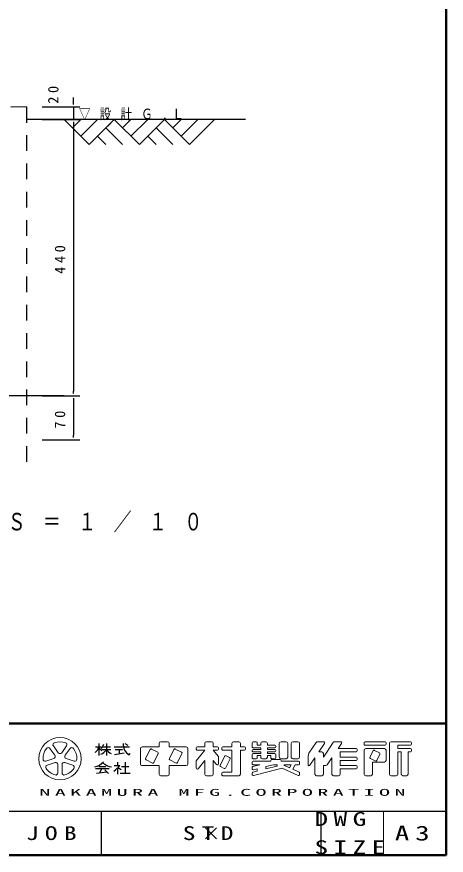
# Model space of a CAD drawing. Units: millimetres on the paper, enlarged 30 times, with parts at other scales. Extents: x -11550 to 0, y -44550 to 8010.
# Drawn here: x -2054 to 0, y -44550 to -40545 of the extents above; entities that cross this region are included whole.
import ezdxf

# ---------------------------------------------------------------- set-up
doc = ezdxf.new("R2010")
doc.units = ezdxf.units.MM
doc.header["$LTSCALE"] = 30
doc.linetypes.add('USER1', pattern=[4.5, 2.5, -2])
doc.layers.add('layer1', color=4, linetype='Continuous', lineweight=25)
doc.styles.add('ＭＳ ゴシック', font='')
doc.styles.get('ＭＳ ゴシック').set_extended_font_data('MS Gothic')

# ---------------------------------------------------------------- blocks, each defined once
blk = doc.blocks.new('x')
at = {"color": 0, "linetype": 'Continuous', "lineweight": -2}
for p, q in [((-0.884, -0.884), (0.884, 0.884)), ((0.884, -0.884), (-0.884, 0.884))]:
    blk.add_line(p, q, dxfattribs=at)

msp = doc.modelspace()

# ---------------------------------------------------------------- linework, layer by layer
at = {"layer": 'layer1', "color": 7, "lineweight": 50}
for p, q in [((0, -44550), (0, -36540)), ((-11550, -43920), (0, -43920)), ((-11550, -44550), (0, -44550))]:
    msp.add_line(p, q, dxfattribs=at)
at = {"layer": 'layer1'}
for p, q in [((-1782.58, -40953.36), (-1782.58, -40930.86)), ((-1782.58, -40964.61), (-1782.58, -40953.36)), ((-1932.58, -40975.86), (-1752.58, -40975.86)), ((-1782.58, -40975.86), (-1782.58, -41035.86)), ((-1932.58, -41035.86), (-1752.58, -41035.86)), ((-1932.58, -41035.86), (-1752.58, -41035.86)), ((-1827.58, -41035.86), (-1707.58, -41155.86)), ((-1787.57, -41075.86), (-1747.58, -41035.86)), ((-1782.58, -41047.11), (-1782.58, -41058.36)), ((-1782.58, -41047.11), (-1782.58, -41058.36)), ((-1747.58, -41115.86), (-1667.58, -41035.86)), ((-1587.58, -41035.86), (-1707.58, -41155.86)), ((-1587.58, -41035.86), (-1618.88, -41067.16)), ((-1587.58, -41035.86), (-1467.57, -41155.86)), ((-1547.58, -41075.86), (-1507.58, -41035.86)), ((-1507.58, -41115.86), (-1427.58, -41035.86)), ((-1347.58, -41035.86), (-1467.57, -41155.86)), ((-1347.58, -41035.86), (-1227.58, -41155.86)), ((-1307.58, -41075.86), (-1267.58, -41035.86)), ((-1267.58, -41115.86), (-1187.58, -41035.86)), ((-1107.58, -41035.86), (-1227.58, -41155.86)), ((-1782.58, -41058.36), (-1782.58, -41080.86)), ((-1782.58, -41058.36), (-1782.58, -42333.36)), ((-1627.58, -41075.86), (-1547.57, -41155.86)), ((-1387.57, -41075.86), (-1307.58, -41155.86)), ((-1667.58, -41115.86), (-1627.57, -41155.86)), ((-1427.58, -41115.86), (-1387.57, -41155.86)), ((-1827.58, -42355.86), (-2442.58, -42355.86)), ((-1932.58, -42355.86), (-1752.58, -42355.86)), ((-1932.58, -42355.86), (-1752.58, -42355.86)), ((-1782.58, -42344.61), (-1782.58, -42333.36)), ((-1782.58, -42367.11), (-1782.58, -42378.36)), ((-1782.58, -42378.36), (-1782.58, -42543.36)), ((-1932.58, -42565.86), (-1752.58, -42565.86)), ((-1782.58, -42554.61), (-1782.58, -42543.36)), ((-1677.03, -44032.4), (-1648.68, -44032.4)), ((-1660.83, -44016.2), (-1660.83, -44072.9)), ((-1647.46, -44044.55), (-1604.13, -44044.55)), ((-1643.06, -44032.4), (-1605.75, -44032.4)), ((-1624.38, -44016.2), (-1624.38, -44072.9)), ((-1587.93, -44032.4), (-1515.03, -44032.4)), ((-1583.88, -44044.55), (-1547.43, -44044.55)), ((-1563.63, -44044.55), (-1563.63, -44064.8)), ((-1521.56, -44025.99), (-1534.79, -44017.17)), ((-1586.66, -44069.41), (-1540.6, -44060.19)), ((-1660.83, -44125.55), (-1628.43, -44125.55)), ((-1587.93, -44121.5), (-1561.54, -44121.5)), ((-1571.73, -44105.3), (-1571.73, -44121.5)), ((-1571.73, -44132.7), (-1571.73, -44162)), ((-1570.21, -44131.19), (-1553.88, -44140.61)), ((-1553.5, -44125.55), (-1517.05, -44125.55)), ((-1535.28, -44105.3), (-1535.28, -44157.95)), ((-1677.03, -44136.49), (-1612.23, -44136.49)), ((-1672.95, -44157.98), (-1623.38, -44150.89)), ((-1646.98, -44136.49), (-1658.66, -44155.93)), ((-1632.48, -44141.79), (-1614.3, -44159.98)), ((-1559.58, -44157.95), (-1510.98, -44157.95))]:
    msp.add_line(p, q, dxfattribs=at)
at = {"layer": 'layer1', "color": 2, "linetype": 'USER1'}
for q in [(-2487.58, -40978.72), (-2007.58, -42715.86)]:
    msp.add_line((-2007.58, -40975.86), q, dxfattribs=at)
at = {"layer": 'layer1', "color": 20}
msp.add_line((-959.33, -41035.86), (-2007.59, -41035.86), dxfattribs=at)
at = {"layer": 'layer1', "lineweight": 13}
for p, q in [((-1365.18, -44008.1), (-1332.78, -44008.1)), ((-1146.48, -44008.1), (-1122.18, -44008.1)), ((-1016.88, -44008.1), (-992.58, -44008.1)), ((-927.78, -44012.96), (-927.78, -44031.59)), ((-922.92, -44008.1), (-908.34, -44008.1)), ((-903.48, -44012.96), (-903.48, -44024.3)), ((-862.98, -44008.1), (-879.18, -44008.1)), ((-790.08, -44008.1), (-765.78, -44008.1)), ((-733.38, -44008.1), (-709.08, -44008.1)), ((-656.4, -44062.73), (-622.38, -44011.71)), ((-615.64, -44008.1), (-585.86, -44008.1)), ((-587.58, -44081), (-541.38, -44011.71)), ((-534.64, -44008.1), (-504.86, -44008.1)), ((-393.18, -44012.96), (-393.18, -44019.44)), ((-388.32, -44008.1), (-292.74, -44008.1)), ((-287.88, -44012.96), (-287.88, -44019.44)), ((-263.58, -44008.1), (-171.24, -44008.1)), ((-166.38, -44012.96), (-166.38, -44019.44)), ((-1871.7, -44072.5), (-1895.24, -44040.1)), ((-1878.86, -44028.2), (-1855.32, -44060.6)), ((-1838.94, -44060.6), (-1815.4, -44028.2)), ((-1799.02, -44040.1), (-1822.56, -44072.5)), ((-1462.38, -44040.5), (-1462.38, -44113.4)), ((-1454.28, -44032.4), (-1373.28, -44032.4)), ((-1415.95, -44044.85), (-1437.53, -44087.99)), ((-1379.25, -44057.77), (-1409.43, -44042.67)), ((-1373.28, -44016.2), (-1373.28, -44032.4)), ((-1324.68, -44016.2), (-1324.68, -44032.4)), ((-1324.68, -44032.4), (-1243.68, -44032.4)), ((-1302.55, -44044.85), (-1324.13, -44087.99)), ((-1265.85, -44057.77), (-1296.03, -44042.67)), ((-1235.58, -44040.5), (-1235.58, -44113.4)), ((-1195.08, -44037.26), (-1195.08, -44043.74)), ((-1154.58, -44048.6), (-1195.08, -44099.23)), ((-1190.22, -44032.4), (-1154.58, -44032.4)), ((-1190.22, -44048.6), (-1154.58, -44048.6)), ((-1154.58, -44016.2), (-1154.58, -44032.4)), ((-1114.08, -44016.2), (-1114.08, -44032.4)), ((-1114.08, -44032.4), (-1094.64, -44032.4)), ((-1114.08, -44048.6), (-1094.64, -44048.6)), ((-1114.08, -44048.6), (-1089.78, -44078.98)), ((-1089.78, -44037.26), (-1089.78, -44043.74)), ((-1073.58, -44037.26), (-1073.58, -44043.74)), ((-1068.72, -44032.4), (-1024.98, -44032.4)), ((-1068.72, -44048.6), (-1024.98, -44048.6)), ((-1024.98, -44016.2), (-1024.98, -44032.4)), ((-1024.98, -44048.6), (-1024.98, -44153.9)), ((-984.48, -44016.2), (-984.48, -44032.4)), ((-984.48, -44032.4), (-965.04, -44032.4)), ((-984.48, -44048.6), (-965.04, -44048.6)), ((-984.48, -44048.6), (-984.48, -44162)), ((-960.18, -44037.26), (-960.18, -44043.74)), ((-927.78, -44049.41), (-927.78, -44051.84)), ((-922.92, -44036.45), (-887.28, -44036.45)), ((-922.92, -44044.55), (-887.28, -44044.55)), ((-903.48, -44024.3), (-887.28, -44024.3)), ((-887.28, -44016.2), (-887.28, -44024.3)), ((-887.28, -44036.45), (-887.28, -44044.55)), ((-854.88, -44016.2), (-854.88, -44024.3)), ((-854.88, -44024.3), (-819.24, -44024.3)), ((-854.88, -44036.45), (-854.88, -44044.55)), ((-854.88, -44036.45), (-819.24, -44036.45)), ((-854.88, -44044.55), (-819.24, -44044.55)), ((-814.38, -44029.16), (-814.38, -44031.59)), ((-814.38, -44049.41), (-814.38, -44051.84)), ((-798.18, -44016.2), (-798.18, -44081)), ((-757.68, -44016.2), (-757.68, -44081)), ((-741.48, -44016.2), (-741.48, -44081)), ((-700.98, -44016.2), (-700.98, -44081)), ((-609.18, -44056.7), (-581.82, -44015.66)), ((-517.38, -44040.5), (-500.82, -44015.66)), ((-517.38, -44040.5), (-430.44, -44040.5)), ((-425.58, -44045.36), (-425.58, -44051.84)), ((-393.18, -44048.6), (-393.18, -44162)), ((-388.32, -44024.3), (-292.74, -44024.3)), ((-385.08, -44040.5), (-295.98, -44040.5)), ((-349.99, -44051.33), (-365.09, -44081.51)), ((-343.47, -44049.15), (-319.77, -44061.01)), ((-287.88, -44048.6), (-287.88, -44097.2)), ((-271.68, -44016.2), (-271.68, -44162)), ((-231.18, -44024.3), (-171.24, -44024.3)), ((-231.18, -44024.3), (-231.18, -44040.5)), ((-231.18, -44040.5), (-171.24, -44040.5)), ((-166.38, -44045.36), (-166.38, -44051.84)), ((-1914.85, -44100.46), (-1876.77, -44088.08)), ((-1817.49, -44088.08), (-1779.4, -44100.46)), ((-1435.35, -44094.51), (-1405.17, -44109.61)), ((-1398.65, -44107.43), (-1377.07, -44064.29)), ((-1321.95, -44094.51), (-1291.77, -44109.61)), ((-1285.25, -44107.43), (-1263.67, -44064.29)), ((-1089.78, -44078.98), (-1089.78, -44113.72)), ((-1059.55, -44077.25), (-1081.13, -44120.39)), ((-1033.63, -44090.21), (-1055.21, -44133.35)), ((-1053.03, -44075.07), (-1035.81, -44083.69)), ((-927.78, -44069.66), (-927.78, -44084.24)), ((-922.92, -44056.7), (-887.28, -44056.7)), ((-922.92, -44064.8), (-887.28, -44064.8)), ((-922.92, -44089.1), (-908.34, -44089.1)), ((-903.48, -44072.9), (-903.48, -44084.24)), ((-903.48, -44072.9), (-887.28, -44072.9)), ((-887.28, -44056.7), (-887.28, -44064.8)), ((-887.28, -44072.9), (-887.28, -44081)), ((-879.18, -44089.1), (-862.98, -44089.1)), ((-854.88, -44056.7), (-854.88, -44064.8)), ((-854.88, -44056.7), (-819.24, -44056.7)), ((-854.88, -44064.8), (-819.24, -44064.8)), ((-854.88, -44072.9), (-838.68, -44072.9)), ((-854.88, -44072.9), (-854.88, -44081)), ((-838.68, -44072.9), (-838.68, -44084.24)), ((-833.82, -44089.1), (-819.24, -44089.1)), ((-833.82, -44093.15), (-794.94, -44093.15)), ((-814.38, -44069.66), (-814.38, -44084.24)), ((-790.08, -44089.1), (-765.78, -44089.1)), ((-733.38, -44089.1), (-709.08, -44089.1)), ((-660.48, -44076.21), (-660.48, -44117.6)), ((-651.58, -44120.3), (-628.08, -44085.05)), ((-628.08, -44085.05), (-628.08, -44162)), ((-609.18, -44056.7), (-595.68, -44056.7)), ((-587.58, -44064.8), (-587.58, -44081)), ((-568.97, -44117.89), (-547.08, -44085.05)), ((-547.08, -44085.05), (-547.08, -44162)), ((-506.58, -44056.7), (-506.58, -44081)), ((-506.58, -44056.7), (-430.44, -44056.7)), ((-506.58, -44081), (-430.44, -44081)), ((-425.58, -44085.86), (-425.58, -44092.34)), ((-362.91, -44088.03), (-339.21, -44099.89)), ((-317.59, -44067.53), (-332.69, -44097.71)), ((-231.18, -44056.7), (-231.18, -44162)), ((-231.18, -44056.7), (-214.98, -44056.7)), ((-214.98, -44056.7), (-214.98, -44162)), ((-182.58, -44056.7), (-182.58, -44162)), ((-182.58, -44056.7), (-171.24, -44056.7)), ((-1870.51, -44107.34), (-1908.6, -44119.72)), ((-1857.25, -44157.02), (-1857.25, -44116.97)), ((-1837, -44116.97), (-1837, -44157.02)), ((-1785.66, -44119.72), (-1823.75, -44107.34)), ((-1454.28, -44121.5), (-1373.28, -44121.5)), ((-1373.28, -44121.5), (-1373.28, -44162)), ((-1324.68, -44121.5), (-1324.68, -44162)), ((-1324.68, -44121.5), (-1243.68, -44121.5)), ((-1195.08, -44099.23), (-1195.08, -44133.97)), ((-1154.58, -44097.2), (-1186.42, -44137.01)), ((-1154.58, -44097.2), (-1154.58, -44162)), ((-1114.08, -44097.2), (-1114.08, -44162)), ((-1114.08, -44097.2), (-1098.43, -44116.76)), ((-1078.95, -44126.91), (-1061.73, -44135.53)), ((-927.78, -44106.11), (-927.78, -44112.59)), ((-927.78, -44130.14), (-927.78, -44136.82)), ((-892.19, -44117.45), (-924.1, -44125.43)), ((-922.92, -44101.25), (-838.68, -44101.25)), ((-922.92, -44117.45), (-892.19, -44117.45)), ((-784.5, -44134.78), (-921.74, -44169.09)), ((-825.4, -44117.45), (-862.98, -44126.85)), ((-810.7, -44124.63), (-862.98, -44137.7)), ((-862.98, -44126.85), (-862.98, -44137.7)), ((-838.68, -44098.01), (-838.68, -44101.25)), ((-825.4, -44117.45), (-811.59, -44117.45)), ((-790.08, -44098.01), (-790.08, -44101.25)), ((-790.08, -44101.25), (-705.84, -44101.25)), ((-784.5, -44134.78), (-707.81, -44168.86)), ((-773.14, -44122.1), (-749.05, -44132.81)), ((-772.15, -44117.45), (-741.37, -44117.45)), ((-749.05, -44132.81), (-741.37, -44117.45)), ((-734.23, -44139.4), (-723.25, -44117.45)), ((-723.25, -44117.45), (-705.84, -44117.45)), ((-700.98, -44106.11), (-700.98, -44112.59)), ((-587.58, -44121.5), (-587.58, -44162)), ((-587.58, -44121.5), (-575.71, -44121.5)), ((-506.58, -44097.2), (-430.44, -44097.2)), ((-506.58, -44097.2), (-506.58, -44121.5)), ((-506.58, -44121.5), (-430.44, -44121.5)), ((-425.58, -44126.36), (-425.58, -44132.84)), ((-352.68, -44105.3), (-295.98, -44105.3)), ((-352.68, -44105.3), (-352.68, -44162)), ((-1365.18, -44170.1), (-1332.78, -44170.1)), ((-1146.48, -44170.1), (-1122.18, -44170.1)), ((-1073.58, -44158.76), (-1073.58, -44165.24)), ((-1068.72, -44153.9), (-1024.98, -44153.9)), ((-1068.72, -44170.1), (-992.58, -44170.1)), ((-927.78, -44157.7), (-927.78, -44164.37)), ((-903.48, -44147.83), (-924.1, -44152.98)), ((-903.48, -44136.97), (-921.74, -44141.54)), ((-903.48, -44136.97), (-903.48, -44147.83)), ((-734.23, -44139.4), (-703.87, -44152.89)), ((-700.98, -44157.33), (-700.98, -44164.42)), ((-619.98, -44170.1), (-595.68, -44170.1)), ((-538.98, -44170.1), (-514.68, -44170.1)), ((-506.58, -44137.7), (-430.44, -44137.7)), ((-506.58, -44137.7), (-506.58, -44162)), ((-385.08, -44170.1), (-360.78, -44170.1)), ((-263.58, -44170.1), (-239.28, -44170.1)), ((-206.88, -44170.1), (-190.68, -44170.1))]:
    msp.add_line(p, q, dxfattribs=at)
at = {"layer": 'layer1', "color": 6}
for p, q in [((-7275, -44340), (0, -44340)), ((-600, -44340), (-600, -44550))]:
    msp.add_line(p, q, dxfattribs=at)
at = {"layer": 'layer1', "color": 7}
msp.add_line((-1650, -44340), (-1650, -44550), dxfattribs=at)
at = {"layer": 'layer1', "color": 7, "lineweight": 13}
msp.add_line((-300, -44340), (-300, -44550), dxfattribs=at)
at = {"layer": 'layer1', "lineweight": 13}
msp.add_circle((-1847.13, -44089.1), 101.25, dxfattribs=at)
for centre, radius, start, end in [((-1870.67, -44022.25), 10.12, 109.39847, 215.99997), ((-1847.13, -44089.1), 81, 70.60155, 109.39847), ((-1823.59, -44022.25), 10.12, 324, 70.60155), ((-1365.18, -44016.2), 8.1, 89.99998, 179.99996), ((-1332.78, -44016.2), 8.1, 0, 89.99998), ((-1146.48, -44016.2), 8.1, 89.99998, 179.99996), ((-1122.18, -44016.2), 8.1, 0, 89.99998), ((-1016.88, -44016.2), 8.1, 89.99998, 179.99996), ((-992.58, -44016.2), 8.1, 0, 89.99998), ((-922.92, -44012.96), 4.86, 89.99998, 179.99996), ((-908.34, -44012.96), 4.86, 0, 89.99998), ((-879.18, -44016.2), 8.1, 89.99998, 179.99996), ((-862.98, -44016.2), 8.1, 0, 89.99998), ((-790.08, -44016.2), 8.1, 89.99998, 179.99996), ((-765.78, -44016.2), 8.1, 0, 89.99998), ((-733.38, -44016.2), 8.1, 89.99998, 179.99996), ((-709.08, -44016.2), 8.1, 0, 89.99998), ((-615.64, -44016.2), 8.1, 89.99998, 146.30984), ((-585.86, -44012.96), 4.86, 326.31015, 89.99998), ((-534.64, -44016.2), 8.1, 89.99998, 146.3098), ((-504.86, -44012.96), 4.86, 326.31003, 89.99998), ((-388.32, -44012.96), 4.86, 89.99998, 179.99996), ((-292.74, -44012.96), 4.86, 0, 89.99998), ((-263.58, -44016.2), 8.1, 89.99998, 179.99996), ((-171.24, -44012.96), 4.86, 0, 89.99998), ((-1847.13, -44089.1), 81, 142.60154, 181.39846), ((-1903.43, -44046.05), 10.12, 35.99999, 142.60154), ((-1790.82, -44046.05), 10.12, 37.39846, 143.99995), ((-1847.13, -44089.1), 81, 358.60155, 37.39847), ((-1454.28, -44040.5), 8.1, 89.99998, 179.99996), ((-1411.61, -44047.02), 4.86, 63.43492, 153.435), ((-1298.21, -44047.02), 4.86, 63.43492, 153.435), ((-1243.68, -44040.5), 8.1, 0, 89.99998), ((-1190.22, -44037.26), 4.86, 89.99998, 179.99996), ((-1190.22, -44043.74), 4.86, 179.99998, 270.00002), ((-1094.64, -44037.26), 4.86, 0, 89.99998), ((-1094.64, -44043.74), 4.86, 270.00002, 0), ((-1068.72, -44037.26), 4.86, 89.99998, 179.99996), ((-1068.72, -44043.74), 4.86, 179.99998, 270.00002), ((-965.04, -44037.26), 4.86, 0, 89.99998), ((-965.04, -44043.74), 4.86, 270.00002, 0), ((-922.92, -44031.59), 4.86, 179.99998, 270.00002), ((-922.92, -44049.41), 4.86, 89.99998, 179.99996), ((-922.92, -44051.84), 4.86, 179.99998, 270.00002), ((-819.24, -44029.16), 4.86, 0, 89.99998), ((-819.24, -44031.59), 4.86, 270.00002, 0), ((-819.24, -44049.41), 4.86, 0, 89.99998), ((-819.24, -44051.84), 4.86, 270.00002, 0), ((-430.44, -44045.36), 4.86, 0, 89.99998), ((-430.44, -44051.84), 4.86, 270.00002, 0), ((-388.32, -44019.44), 4.86, 179.99998, 270.00002), ((-385.08, -44048.6), 8.1, 89.99998, 179.99996), ((-345.65, -44053.5), 4.86, 63.43447, 153.43474), ((-295.98, -44048.6), 8.1, 0, 89.99998), ((-292.74, -44019.44), 4.86, 270.00002, 0), ((-171.24, -44019.44), 4.86, 270.00002, 0), ((-171.24, -44045.36), 4.86, 0, 89.99998), ((-171.24, -44051.84), 4.86, 270.00002, 0), ((-1917.98, -44090.83), 10.12, 181.39848, 287.99997), ((-1879.89, -44078.45), 10.12, 287.99998, 35.99999), ((-1847.13, -44054.65), 10.12, 215.99998, 324), ((-1814.36, -44078.45), 10.12, 143.99996, 251.99999), ((-1776.28, -44090.83), 10.12, 252.00001, 358.60156), ((-1433.18, -44090.17), 4.86, 153.43495, 243.43485), ((-1381.42, -44062.11), 4.86, 333.4349, 63.43487), ((-1319.78, -44090.17), 4.86, 153.43495, 243.43485), ((-1268.02, -44062.11), 4.86, 333.4349, 63.43487), ((-1055.21, -44079.42), 4.86, 63.43487, 153.43498), ((-1037.98, -44088.03), 4.86, 333.43492, 63.43493), ((-922.92, -44069.66), 4.86, 89.99998, 179.99996), ((-922.92, -44084.24), 4.86, 179.99998, 270.00002), ((-908.34, -44084.24), 4.86, 270.00002, 0), ((-879.18, -44081), 8.1, 179.99998, 270.00002), ((-862.98, -44081), 8.1, 270.00002, 0), ((-833.82, -44084.24), 4.86, 179.99998, 270.00002), ((-833.82, -44098.01), 4.86, 89.99998, 179.99996), ((-819.24, -44069.66), 4.86, 0, 89.99998), ((-819.24, -44084.24), 4.86, 270.00002, 0), ((-790.08, -44081), 8.1, 179.99998, 270.00002), ((-794.94, -44098.01), 4.86, 0, 89.99998), ((-765.78, -44081), 8.1, 270.00002, 0), ((-733.38, -44081), 8.1, 179.99998, 270.00002), ((-709.08, -44081), 8.1, 270.00002, 0), ((-636.18, -44076.21), 24.3, 146.30999, 179.99996), ((-595.68, -44064.8), 8.1, 0, 89.99998), ((-430.44, -44085.86), 4.86, 0, 89.99998), ((-430.44, -44092.34), 4.86, 270.00002, 0), ((-360.74, -44083.69), 4.86, 153.43517, 243.43529), ((-321.94, -44065.35), 4.86, 333.43483, 63.43447), ((-1905.47, -44129.35), 10.12, 107.99999, 214.60154), ((-1847.13, -44089.1), 81, 214.60156, 253.39848), ((-1867.38, -44116.97), 10.12, 359.99997, 107.99999), ((-1826.88, -44116.97), 10.12, 71.99997, 179.99999), ((-1847.13, -44089.1), 81, 286.60155, 325.39847), ((-1788.79, -44129.35), 10.12, 325.39847, 71.99996), ((-1454.28, -44113.4), 8.1, 179.99998, 270.00002), ((-1402.99, -44105.26), 4.86, 243.43498, 333.43496), ((-1289.59, -44105.26), 4.86, 243.43498, 333.43496), ((-1243.68, -44113.4), 8.1, 270.00002, 0), ((-1190.22, -44133.97), 4.86, 179.99998, 321.34037), ((-1094.64, -44113.72), 4.86, 218.65962, 0), ((-1076.78, -44122.57), 4.86, 153.43487, 243.4348), ((-1059.55, -44131.18), 4.86, 243.43487, 333.43498), ((-922.92, -44106.11), 4.86, 89.99998, 179.99996), ((-922.92, -44112.59), 4.86, 179.99998, 270.00002), ((-922.92, -44130.14), 4.86, 104.03614, 179.99996), ((-811.59, -44121.1), 3.65, 284.0365, 89.99998), ((-772.15, -44119.88), 2.43, 89.99998, 246.03817), ((-705.84, -44106.11), 4.86, 0, 89.99998), ((-705.84, -44112.59), 4.86, 270.00002, 0), ((-655.62, -44117.6), 4.86, 179.99998, 326.30997), ((-575.71, -44113.4), 8.1, 270.00002, 326.31002), ((-430.44, -44126.36), 4.86, 0, 89.99998), ((-430.44, -44132.84), 4.86, 270.00002, 0), ((-337.03, -44095.54), 4.86, 243.43534, 333.4349), ((-295.98, -44097.2), 8.1, 270.00002, 0), ((-1867.38, -44157.02), 10.12, 253.39847, 359.99997), ((-1826.88, -44157.02), 10.12, 179.99999, 286.60154), ((-1365.18, -44162), 8.1, 179.99998, 270.00002), ((-1332.78, -44162), 8.1, 270.00002, 0), ((-1146.48, -44162), 8.1, 179.99998, 270.00002), ((-1122.18, -44162), 8.1, 270.00002, 0), ((-1068.72, -44158.76), 4.86, 89.99998, 179.99996), ((-1068.72, -44165.24), 4.86, 179.99998, 270.00002), ((-992.58, -44162), 8.1, 270.00002, 0), ((-922.92, -44136.82), 4.86, 179.99998, 284.03612), ((-922.92, -44157.7), 4.86, 104.03614, 179.99996), ((-922.92, -44164.37), 4.86, 179.99998, 284.03612), ((-705.84, -44164.42), 4.86, 246.03699, 0), ((-705.84, -44157.33), 4.86, 0, 66.03701), ((-619.98, -44162), 8.1, 179.99998, 270.00002), ((-595.68, -44162), 8.1, 270.00002, 0), ((-538.98, -44162), 8.1, 179.99998, 270.00002), ((-514.68, -44162), 8.1, 270.00002, 0), ((-385.08, -44162), 8.1, 179.99998, 270.00002), ((-360.78, -44162), 8.1, 270.00002, 0), ((-263.58, -44162), 8.1, 179.99998, 270.00002), ((-239.28, -44162), 8.1, 270.00002, 0), ((-206.88, -44162), 8.1, 179.99998, 270.00002), ((-190.68, -44162), 8.1, 270.00002, 0)]:
    msp.add_arc(centre, radius, start, end, dxfattribs=at)
at = {"layer": 'layer1'}
for centre, radius, start, end in [((-1723.98, -44007.48), 68.54, 311.36185, 337.13638), ((-1601.5, -43997.18), 70.35, 212.50346, 230.00631), ((-1691.21, -43985.45), 91.02, 295.86917, 317.23866), ((-1680.07, -44008.59), 44.01, 313.72108, 343.54317), ((-1557.55, -43985.45), 91.02, 222.76131, 240.10806), ((-1486.89, -44019.17), 58.59, 177.09472, 240.51891), ((-1546.19, -44045.86), 38.98, 321.42112, 334.8249), ((-1706.94, -44032.3), 99.61, 285.11261, 313.40619), ((-1583.1, -44034.19), 95.76, 231.17281, 259.75506), ((-1669.8, -44033.22), 139.7, 304.87257, 320.80411)]:
    msp.add_arc(centre, radius, start, end, dxfattribs=at)

# ---------------------------------------------------------------- block references
at = {"layer": 'layer1', "color": 7, "xscale": 30, "yscale": 30}
msp.add_blockref('x', (-1125, -44445), dxfattribs=at)

# ---------------------------------------------------------------- texts
at = {"layer": 'layer1', "color": 3, "char_height": 50.26, "attachment_point": 5, "rotation": 90, "style": 'ＭＳ ゴシック'}
for s, insert in [('\\T1.5;20', (-1878.99, -40909.21)), ('\\T1.5;440', (-1846.85, -41695.86)), ('\\T1.5;70', (-1846.85, -42460.86))]:
    msp.add_mtext(s, dxfattribs=dict(at, insert=insert))
at = {"layer": 'layer1', "color": 3, "insert": (-1756.38, -41039.68), "char_height": 50.26, "attachment_point": 7, "style": 'ＭＳ ゴシック'}
msp.add_mtext('\\T1.81;\\W0.8;▽設計Ｇ.Ｌ', dxfattribs=at)
at = {"layer": 'layer1', "color": 6, "insert": (-3448.13, -43008.25), "char_height": 83.8, "attachment_point": 7, "style": 'ＭＳ ゴシック'}
msp.add_mtext('\\T1.97;\\W0.75;給水管底詳細図\u3000Ｓ＝１／１０', dxfattribs=at)
at = {"layer": 'layer1', "attachment_point": 4, "style": 'ＭＳ ゴシック'}
for s, insert, char_height in [('\\T1.4;\\W2.35;NAKAMURA\\~MFG.CORPORATION', (-1945.66, -44250), 32.99), ('\\T1.4;\\W1.45;DWG', (-630, -44377.5), 65.98), ('\\T1.5;\\W1.35;JOB', (-2010, -44445), 65.98), ('\\T1.4;\\W1.45;A3', (-246, -44445), 70.38), ('\\T1.4;\\W1.45;SIZE', (-630, -44512.5), 65.98)]:
    msp.add_mtext(s, dxfattribs=dict(at, insert=insert, char_height=char_height))
at = {"layer": 'layer1', "color": 7, "insert": (-1260, -44445), "char_height": 65.98, "attachment_point": 4, "style": 'ＭＳ ゴシック'}
msp.add_mtext('\\T1.5;\\W1.35;STD', dxfattribs=at)

doc.saveas('drawing.dxf')
